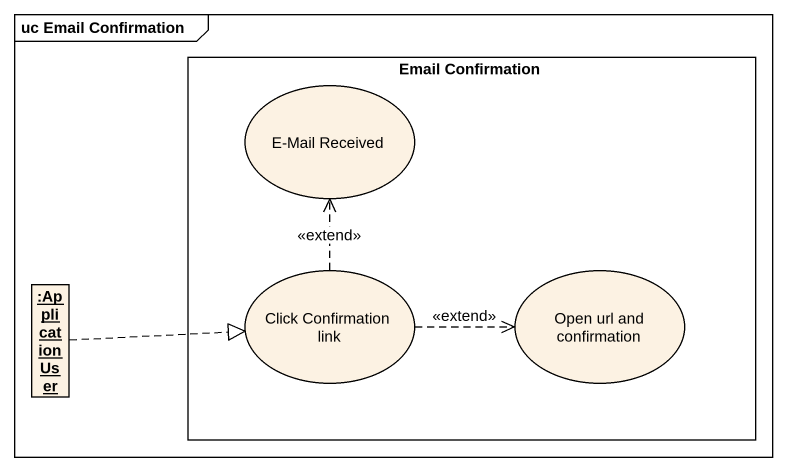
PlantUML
@startuml
mainframe uc Email Confirmation
allowmixing
hide circle
hide empty members
rectangle "Email Confirmation" as Email_Confirmation {
  usecase "E-Mail Received" as E_Mail_Received
  usecase "Click Confirmation link" as Click_Confirmation_link
  usecase "Open url and confirmation" as Open_url_and_confirmation
}
object ":Application User" as Application_User
Click_Confirmation_link .up.> E_Mail_Received : <<extend>>
Click_Confirmation_link .right.> Open_url_and_confirmation : <<extend>>
Application_User .right.|> Click_Confirmation_link
@enduml
